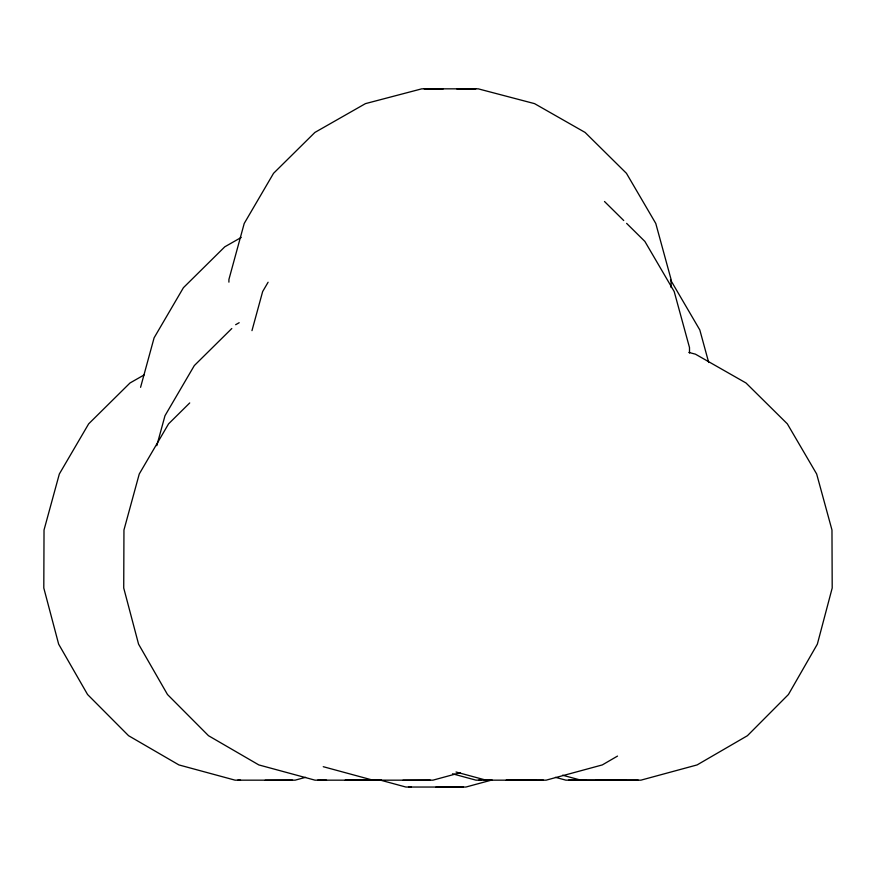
<?xml version="1.0" encoding="UTF-8"?>
<svg xmlns="http://www.w3.org/2000/svg" width="876" height="876" viewBox="0 0 876 876"><rect width="100%" height="100%" fill="white"/><g stroke="black" fill="none" stroke-linecap="round" stroke-linejoin="round"><path stroke-width="1.31" d="M228.91 282.149L228.921 279.444L244.218 223.457L273.542 173.317L314.889 132.44L365.445 103.631L421.772 88.837L478.23 88.837L534.546 103.631L585.102 132.44L626.45 173.317L655.774 223.457L671.071 279.444L671.104 287.547M140.576 387.323L154.099 337.829L183.423 287.689L224.771 246.824L241.228 237.44M156.793 445.676L164.984 415.728L194.308 365.588L231.801 328.522M251.97 330.635L262.647 291.566L268.1 282.236M189.731 402.938L168.575 423.853L139.251 473.993L123.954 529.991L123.724 588.015L138.561 644.134L167.48 694.504L208.499 735.709L258.825 764.923L315.021 780.166L320.419 780.166M617.514 756.087L602.305 764.923L546.109 780.166L478.646 780.166M144.113 374.939L130.009 382.976L88.662 423.853L59.338 473.993L44.03 529.991L43.8 588.015L58.648 644.134L87.567 694.504L128.586 735.709L178.901 764.923L235.096 780.166L240.506 780.166M235.655 324.711L239.181 322.707M305.571 777.33L295.124 780.166L237.735 780.166M460.36 772.72L432.919 780.166L375.541 780.166M492.06 779.958L465.923 787.042L408.534 787.042M456.812 88.914L473.149 88.837M375.727 780.166L345.035 780.286L372.399 780.166M458.126 88.914L475.745 88.837M265.11 780.286L292.485 780.166M378.498 780.166L317.66 780.166M402.916 780.286L430.28 780.166M533.385 780.166L506.01 780.286L536.024 780.166M516.095 780.286L543.47 780.166M623.285 780.166L595.921 780.286L640.903 780.166L697.099 764.923L747.414 735.709L788.433 694.504L817.352 644.134L832.2 588.015L831.97 529.991L816.662 473.993L787.338 423.853L745.991 382.976L695.434 354.167L688.886 352.448M568.546 780.166L638.265 780.166M435.909 787.163L463.284 787.042M321.12 780.166L326.518 780.166M369.639 780.166L381.137 780.166M481.406 780.166L476.007 780.166L452.476 773.793M491.491 780.166L486.081 780.166L456.024 772.019M586.285 780.166L580.876 780.166L562.578 775.205M620.526 780.166L625.924 780.166M411.304 787.042L405.895 787.042L379.757 779.958M424.247 88.837L443.19 88.914M610.89 780.286L565.907 780.166L555.45 777.33M323.244 766.697L372.902 780.166M604.495 201.502L623.723 220.511M626.614 223.369L644.878 241.426L674.202 291.566L689.5 347.553L689.522 352.951M670.49 279.805L699.814 329.945L708.706 362.5"/></g></svg>
